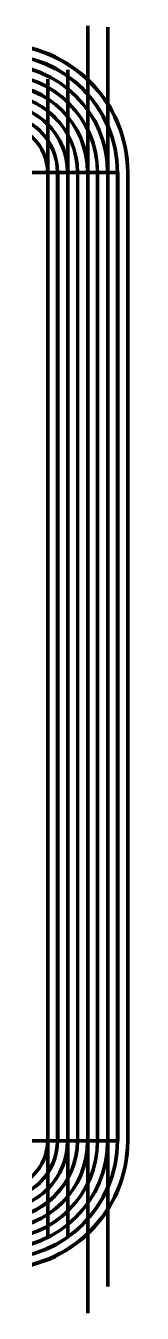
# Model space of a CAD drawing. Header units: millimetres. Extents: x -11 to 11, y -59 to 57.
# Drawn here: x 3.5 to 11, y -56.3 to 54.1 of the extents above; entities that cross this region are included whole.
import ezdxf

# ---------------------------------------------------------------- set-up
doc = ezdxf.new("R2010")
doc.units = ezdxf.units.MM
doc.layers.add('1', color=7, linetype='Continuous', true_color=0xffffff)

# ---------------------------------------------------------------- blocks, each defined once
blk = doc.blocks.new('Aggregatschicht_9_DIM_8_26')
at = {"layer": '1', "color": 252, "linetype": 'Continuous', "lineweight": 35}
for p, q in [((4.13, 41.5, 140), (4.13, 41.5)), ((4.13, -41.5, 140), (4.13, 41.5, 140)), ((4.13, -41.5), (4.13, 41.5)), ((4.13, -41.5, 140), (4.13, -41.5))]:
    blk.add_line(p, q, dxfattribs=at)
at = {"layer": '1', "color": 163, "linetype": 'Continuous', "lineweight": 70}
blk.add_line((4.13, 41.5), (4.13, -41.5), dxfattribs=at)
at = {"layer": '1', "color": 252, "linetype": 'Continuous', "lineweight": 35}
for centre, start, end in [((0, 41.5), 0, 180), ((0, 41.5, 140), 0, 180), ((0, -41.5), 180, 0), ((0, -41.5, 140), 180, 0)]:
    blk.add_arc(centre, 4.13, start, end, dxfattribs=at)
at = {"layer": '1', "color": 163, "linetype": 'Continuous', "lineweight": 70}
for centre, start, end in [((0, 41.5), 0, 180), ((0, -41.5), 180, 0)]:
    blk.add_arc(centre, 4.13, start, end, dxfattribs=at)
blk = doc.blocks.new('Kupferschicht_4_DIM_8_28_Length_140_withTAB')
at = {"layer": '1', "color": 163, "linetype": 'Continuous', "lineweight": 70}
for p, q in [((4.14, 49.72, 140), (4.14, 49.72, 148)), ((4.14, 4, 140), (4.14, 49.72, 140)), ((4.14, 49.72, 148), (4.14, 4, 148)), ((4.13, -41.5, 148), (4.13, 41.5, 148)), ((4.14, -41.5), (4.14, 41.5)), ((4.14, -4, 148), (4.14, 4, 148)), ((4.14, 4, 148), (4.14, 4, 140)), ((4.14, 4, 148), (4.14, 4, 140)), ((4.14, 4, 140), (4.14, -4, 140)), ((4.14, -4, 148), (4.14, -4, 140)), ((4.14, -4, 140), (4.14, -4, 148)), ((4.14, -49.5, 148), (4.14, -4, 148)), ((4.14, -4, 140), (4.14, -49.5, 140)), ((4.14, -49.5, 140), (4.14, -49.5, 148))]:
    blk.add_line(p, q, dxfattribs=at)
at = {"layer": '1', "color": 252, "linetype": 'Continuous', "lineweight": 35}
for p, q in [((4.13, 41.5, 140), (4.13, 41.5)), ((4.14, -41.5), (4.14, 41.5)), ((4.14, -41.5, 140), (4.14, 41.5, 140)), ((4.14, 41.5, 140), (4.14, 41.5)), ((4.13, -41.5, 140), (4.13, -41.5)), ((4.14, -41.5, 140), (4.14, -41.5))]:
    blk.add_line(p, q, dxfattribs=at)
at = {"layer": '1', "color": 252, "linetype": 'Continuous', "lineweight": 35, "extrusion": (0, 0, -1)}
for centre, start, end in [((0, 41.5, -140), 0, 180), ((0, -41.5, -140), 180, 0)]:
    blk.add_arc(centre, 4.14, start, end, dxfattribs=at)
at = {"layer": '1', "color": 252, "linetype": 'Continuous', "lineweight": 35}
for centre, start, end in [((0, 41.5), 0, 180), ((0, -41.5), 180, 0)]:
    blk.add_arc(centre, 4.14, start, end, dxfattribs=at)
at = {"layer": '1', "color": 163, "linetype": 'Continuous', "lineweight": 70}
for centre, radius, start, end in [((0, 41.5), 4.14, 0, 180), ((0, 41.49, 148), 4.13, 0.1386, 179.8614), ((0, -41.5), 4.14, 180, 0), ((0, -41.49, 148), 4.13, 180.1386, 359.8614)]:
    blk.add_arc(centre, radius, start, end, dxfattribs=at)
at = {"layer": '1', "color": 252, "linetype": 'Continuous', "lineweight": 35}
for points in [[(4.13, 41.5, 140), (4.13, 42.96, 140), (3.39, 44.89, 140), (1.46, 45.62, 140), (-1.46, 45.62, 140), (-3.39, 44.89, 140), (-4.13, 42.96, 140), (-4.13, 41.5, 140)], [(4.13, 41.5), (4.13, 42.96), (3.39, 44.89), (1.46, 45.62), (-1.46, 45.62), (-3.39, 44.89), (-4.13, 42.96), (-4.13, 41.5)], [(-4.13, -41.5, 140), (-4.13, -42.96, 140), (-3.39, -44.89, 140), (-1.46, -45.62, 140), (1.46, -45.62, 140), (3.39, -44.89, 140), (4.13, -42.96, 140), (4.13, -41.5, 140)], [(-4.13, -41.5), (-4.13, -42.96), (-3.39, -44.89), (-1.46, -45.62), (1.46, -45.62), (3.39, -44.89), (4.13, -42.96), (4.13, -41.5)]]:
    blk.add_rational_spline(points, [0.585493363275, 0.585493363275, 0.552203534571, 0.585493363275, 0.585493363275, 0.552203534571, 0.585493363275, 0.585493363275], degree=4, knots=[0, 0, 0, 0, 0, 0.5, 0.5, 0.5, 1, 1, 1, 1, 1], dxfattribs=at)
for points in [[(4.13, -41.5, 140), (4.13, -38.04, 140), (4.13, -13.4, 140), (4.13, 14.27, 140), (4.13, 38.47, 140), (4.13, 41.5, 140)], [(4.13, -41.5), (4.13, -38.04), (4.13, -13.4), (4.13, 14.27), (4.13, 38.47), (4.13, 41.5)]]:
    blk.add_open_spline(points, degree=3, knots=[0, 0, 0, 0, 0.125, 0.890625, 1, 1, 1, 1], dxfattribs=at)
blk = doc.blocks.new('Aggregatschicht_8_DIM_9_96')
at = {"layer": '1', "color": 252, "linetype": 'Continuous', "lineweight": 35}
for p, q in [((4.14, 41.5, 140), (4.14, 41.5)), ((4.14, -41.5, 140), (4.14, 41.5, 140)), ((4.14, -41.5), (4.14, 41.5)), ((4.98, -41.5), (4.98, 41.5)), ((4.98, -41.5, 140), (4.98, 41.5, 140)), ((4.98, 41.5, 140), (4.98, 41.5)), ((4.14, -41.5, 140), (4.14, -41.5)), ((4.98, -41.5, 140), (4.98, -41.5))]:
    blk.add_line(p, q, dxfattribs=at)
at = {"layer": '1', "color": 163, "linetype": 'Continuous', "lineweight": 70}
for p, q in [((4.14, -41.5, 140), (4.14, 41.5, 140)), ((4.98, -41.5), (4.98, 41.5))]:
    blk.add_line(p, q, dxfattribs=at)
at = {"layer": '1', "color": 252, "linetype": 'Continuous', "lineweight": 35}
for centre, radius, start, end in [((0, 41.5, 140), 4.98, 0, 180), ((0, 41.5), 4.98, 0, 180), ((0, 41.5, 140), 4.14, 0, 180), ((0, 41.5), 4.14, 0, 180), ((0, -41.5), 4.98, 180, 0), ((0, -41.5, 140), 4.98, 180, 0), ((0, -41.5, 140), 4.14, 180, 360), ((0, -41.5), 4.14, 180, 360)]:
    blk.add_arc(centre, radius, start, end, dxfattribs=at)
at = {"layer": '1', "color": 163, "linetype": 'Continuous', "lineweight": 70}
for centre, radius, start, end in [((0, 41.5), 4.98, 0, 180), ((0, 41.5, 140), 4.14, 0, 180), ((0, -41.5), 4.98, 180, 0), ((0, -41.5, 140), 4.14, 180, 0)]:
    blk.add_arc(centre, radius, start, end, dxfattribs=at)
blk = doc.blocks.new('Aluminiumschicht_4_DIM_10_00_Length_140_withTAB')
at = {"layer": '1', "color": 252, "linetype": 'Continuous', "lineweight": 35}
for p, q in [((-5, 41.5), (-5, -41.5)), ((-5, 41.5, 140), (-5, 41.5)), ((-5, 4, 140), (-5, 41.5, 140)), ((-4.98, 41.5, 140), (-4.98, 41.5)), ((-5, 4, 148), (-5, 4, 140)), ((-5, 4, 148), (-4.98, 4, 148)), ((-4.98, 4, 140), (-5, 4, 140)), ((-5, 4, 148), (-5, -4, 148)), ((-4.98, 4, 148), (-4.98, 4, 140)), ((-4.98, -4, 140), (-5, -4, 140)), ((-5, -41.5, 140), (-5, -4, 140)), ((-5, -4, 140), (-5, -4, 148)), ((-5, -4, 148), (-4.98, -4, 148)), ((-4.98, -4, 140), (-4.98, -4, 148)), ((-5, -41.5, 140), (-5, -41.5)), ((-4.98, -41.5, 140), (-4.98, -41.5))]:
    blk.add_line(p, q, dxfattribs=at)
at = {"layer": '1', "color": 163, "linetype": 'Continuous', "lineweight": 70}
for p, q in [((-5, -41.5), (-5, 41.5)), ((-4.98, -41.5, 148), (-4.98, 41.5, 148))]:
    blk.add_line(p, q, dxfattribs=at)
at = {"layer": '1', "color": 252, "linetype": 'Continuous', "lineweight": 35, "extrusion": (0, 0, -1)}
for centre, radius, start, end in [((0, 41.5, -140), 5, 0, 180), ((0, -41.5, -140), 5, 180, 0), ((0, -41.5, -140), 4.98, 180, 0), ((0, -41.5), 4.98, 180, 360)]:
    blk.add_arc(centre, radius, start, end, dxfattribs=at)
at = {"layer": '1', "color": 252, "linetype": 'Continuous', "lineweight": 35}
for centre, start, end in [((0, 41.5), 0, 180), ((0, -41.5), 180, 0)]:
    blk.add_arc(centre, 5, start, end, dxfattribs=at)
at = {"layer": '1', "color": 163, "linetype": 'Continuous', "lineweight": 70}
for centre, radius, start, end in [((0, 41.5), 5, 0, 180), ((0, 41.48, 148), 4.98, 0.2296, 179.7704), ((0, -41.5), 5, 180, 0), ((0, -41.5, 148), 4.98, 180, 0)]:
    blk.add_arc(centre, radius, start, end, dxfattribs=at)
at = {"layer": '1', "color": 252, "linetype": 'Continuous', "lineweight": 35}
for points in [[(-4.98, 41.5), (-4.97, 43.26), (-4.09, 45.58), (-1.76, 46.46), (1.76, 46.46), (4.09, 45.58), (4.97, 43.26), (4.98, 41.5)], [(-4.98, 41.5, 140), (-4.97, 43.26, 140), (-4.09, 45.58, 140), (-1.76, 46.46, 140), (1.76, 46.46, 140), (4.09, 45.58, 140), (4.97, 43.26, 140), (4.98, 41.5, 140)]]:
    blk.add_rational_spline(points, [0.585301074437, 0.585301074437, 0.552149938527, 0.585301074437, 0.585301074437, 0.552149938527, 0.585301074437, 0.585301074437], degree=4, knots=[0, 0, 0, 0, 0, 0.5, 0.5, 0.5, 1, 1, 1, 1, 1], dxfattribs=at)
for points, knots in [([(-4.98, -41.5), (-4.98, -15.56), (-4.98, 12.1), (-4.98, 39.77), (-4.98, 41.5)], [0, 0, 0, 0, 0.9375, 1, 1, 1, 1]), ([(-4.98, 4, 140), (-4.98, 14.77, 140), (-4.98, 27.27, 140), (-4.98, 39.77, 140), (-4.98, 41.5, 140)], [0, 0, 0, 0, 0.861667, 1, 1, 1, 1])]:
    blk.add_open_spline(points, degree=3, knots=knots, dxfattribs=at)
for points in [[(-4.98, -4, 148), (-4.98, -1.33, 148), (-4.98, 1.33, 148), (-4.98, 4, 148)], [(-4.98, -41.5, 140), (-4.98, -29, 140), (-4.98, -16.5, 140), (-4.98, -4, 140)]]:
    blk.add_open_spline(points, degree=3, dxfattribs=at)
blk = doc.blocks.new('Aggregatschicht_7_DIM_11_68')
at = {"layer": '1', "color": 252, "linetype": 'Continuous', "lineweight": 35}
for p, q in [((5, -41.5), (5, 41.5)), ((5, 41.5, 140), (5, 41.5)), ((5, -41.5, 140), (5, 41.5, 140)), ((5.84, 41.5, 140), (5.84, 41.5)), ((5.84, -41.5), (5.84, 41.5)), ((5.84, -41.5, 140), (5.84, 41.5, 140)), ((5, -41.5, 140), (5, -41.5)), ((5.84, -41.5, 140), (5.84, -41.5))]:
    blk.add_line(p, q, dxfattribs=at)
at = {"layer": '1', "color": 163, "linetype": 'Continuous', "lineweight": 70}
for p, q in [((5, -41.5, 140), (5, 41.5, 140)), ((5.84, 41.5), (5.84, -41.5))]:
    blk.add_line(p, q, dxfattribs=at)
at = {"layer": '1', "color": 252, "linetype": 'Continuous', "lineweight": 35}
for centre, radius, start, end in [((0, 41.5, 140), 5.84, 0, 180), ((0, 41.5), 5.84, 0, 180), ((0, 41.5), 5, 0, 180), ((0, 41.5, 140), 5, 0, 180), ((0, -41.5, 140), 5.84, 180, 0), ((0, -41.5), 5.84, 180, 0), ((0, -41.5), 5, 180, 360), ((0, -41.5, 140), 5, 180, 360)]:
    blk.add_arc(centre, radius, start, end, dxfattribs=at)
at = {"layer": '1', "color": 163, "linetype": 'Continuous', "lineweight": 70}
for centre, radius, start, end in [((0, 41.5), 5.84, 0, 180), ((0, 41.5, 140), 5, 0, 180), ((0, -41.5), 5.84, 180, 0), ((0, -41.5, 140), 5, 180, 0)]:
    blk.add_arc(centre, radius, start, end, dxfattribs=at)
blk = doc.blocks.new('Kupferschicht_3_DIM_11_70_Length_140_withTAB')
at = {"layer": '1', "color": 163, "linetype": 'Continuous', "lineweight": 70}
for p, q in [((5.85, 49.7, 148), (5.85, 4, 148)), ((5.85, 49.7, 140), (5.85, 49.7, 148)), ((5.85, 4, 140), (5.85, 49.7, 140)), ((5.84, -41.5, 148), (5.84, 41.5, 148)), ((5.85, 41.5), (5.85, -41.5)), ((5.85, -4, 148), (5.85, 4, 148)), ((5.85, 4, 148), (5.85, 4, 140)), ((5.85, 4, 140), (5.85, -4, 140)), ((5.85, 4, 148), (5.85, 4, 140)), ((5.85, -4, 140), (5.85, -50.3, 140)), ((5.85, -4, 140), (5.85, -4, 148)), ((5.85, -50.3, 148), (5.85, -4, 148)), ((5.85, -4, 148), (5.85, -4, 140)), ((5.85, -50.3, 140), (5.85, -50.3, 148))]:
    blk.add_line(p, q, dxfattribs=at)
at = {"layer": '1', "color": 252, "linetype": 'Continuous', "lineweight": 35}
for p, q in [((5.84, -41.5, 140), (5.84, 41.5, 140)), ((5.84, 41.5, 140), (5.84, 41.5)), ((5.84, -41.5), (5.84, 41.5)), ((5.85, -41.5), (5.85, 41.5)), ((5.85, -41.5, 140), (5.85, 41.5, 140)), ((5.85, 41.5, 140), (5.85, 41.5)), ((5.84, -41.5, 140), (5.84, -41.5)), ((5.85, -41.5, 140), (5.85, -41.5))]:
    blk.add_line(p, q, dxfattribs=at)
for centre, radius, start, end in [((0, 41.5), 5.85, 0, 180), ((0, 41.5, 140), 5.84, 0, 180), ((0, 41.5), 5.84, 0, 180), ((0, -41.5, 140), 5.84, 180, 360)]:
    blk.add_arc(centre, radius, start, end, dxfattribs=at)
at = {"layer": '1', "color": 252, "linetype": 'Continuous', "lineweight": 35, "extrusion": (0, 0, -1)}
for centre, start, end in [((0, 41.5, -140), 0, 180), ((0, -41.5, -140), 180, 0)]:
    blk.add_arc(centre, 5.85, start, end, dxfattribs=at)
at = {"layer": '1', "color": 163, "linetype": 'Continuous', "lineweight": 70}
for centre, radius, start, end in [((0, 41.5), 5.85, 0, 180), ((0, 41.5, 148), 5.84, 0, 180), ((0, -41.5), 5.85, 180, 0), ((0, -41.5, 148), 5.84, 180, 360)]:
    blk.add_arc(centre, radius, start, end, dxfattribs=at)
at = {"layer": '1', "color": 252, "linetype": 'Continuous', "lineweight": 35}
blk.add_rational_spline([(5.84, -41.5), (5.84, -42.96), (5.35, -44.59), (4.18, -45.83), (1.66, -47.29), (0, -47.67), (-1.66, -47.29), (-4.18, -45.83), (-5.35, -44.59), (-5.84, -42.96), (-5.84, -41.5)], [0.535898384862, 0.535898384862, 0.52948575604, 0.535898384862, 0.535898384862, 0.52948575604, 0.535898384862, 0.535898384862, 0.52948575604, 0.535898384862, 0.535898384862], degree=4, knots=[0, 0, 0, 0, 0, 0.333333, 0.333333, 0.333333, 0.666667, 0.666667, 0.666667, 1, 1, 1, 1, 1], dxfattribs=at)
blk = doc.blocks.new('Aggregatschicht_6_DIM_13_38')
at = {"layer": '1', "color": 252, "linetype": 'Continuous', "lineweight": 35}
for p, q in [((5.85, -41.5, 140), (5.85, 41.5, 140)), ((5.85, 41.5, 140), (5.85, 41.5)), ((5.85, -41.5), (5.85, 41.5)), ((6.69, -41.5), (6.69, 41.5)), ((6.69, 41.5, 140), (6.69, 41.5)), ((6.69, -41.5, 140), (6.69, 41.5, 140)), ((5.85, -41.5, 140), (5.85, -41.5)), ((6.69, -41.5, 140), (6.69, -41.5))]:
    blk.add_line(p, q, dxfattribs=at)
at = {"layer": '1', "color": 163, "linetype": 'Continuous', "lineweight": 70}
for p, q in [((5.85, -41.5, 140), (5.85, 41.5, 140)), ((6.69, 41.5), (6.69, -41.5))]:
    blk.add_line(p, q, dxfattribs=at)
at = {"layer": '1', "color": 252, "linetype": 'Continuous', "lineweight": 35}
for centre, radius, start, end in [((0, 41.5, 140), 6.69, 0, 180), ((0, 41.5), 6.69, 0, 180), ((0, 41.5, 140), 5.85, 0, 180), ((0, 41.5), 5.85, 0, 180), ((0, -41.5, 140), 6.69, 180, 0), ((0, -41.5), 6.69, 180, 0), ((0, -41.5), 5.85, 180, 360), ((0, -41.5, 140), 5.85, 180, 360)]:
    blk.add_arc(centre, radius, start, end, dxfattribs=at)
at = {"layer": '1', "color": 163, "linetype": 'Continuous', "lineweight": 70}
for centre, radius, start, end in [((0, 41.5), 6.69, 0, 180), ((0, 41.5, 140), 5.85, 0, 180), ((0, -41.5), 6.69, 180, 0), ((0, -41.5, 140), 5.85, 180, 360)]:
    blk.add_arc(centre, radius, start, end, dxfattribs=at)
blk = doc.blocks.new('Aluminiumschicht_3_DIM_13_42_Length_140_withTAB')
at = {"layer": '1', "color": 252, "linetype": 'Continuous', "lineweight": 35}
for p, q in [((-6.71, 41.5), (-6.71, -41.5)), ((-6.71, 41.5, 140), (-6.71, 41.5)), ((-6.71, 4, 140), (-6.71, 41.5, 140)), ((-6.69, 41.5, 140), (-6.69, 41.5)), ((-6.71, 4, 148), (-6.71, 4, 140)), ((-6.71, 4, 148), (-6.71, -4, 148)), ((-6.71, 4, 148), (-6.69, 4, 148)), ((-6.69, 4, 140), (-6.71, 4, 140)), ((-6.69, 4, 140), (-6.69, 4, 148)), ((-6.69, -4, 140), (-6.71, -4, 140)), ((-6.71, -4, 148), (-6.69, -4, 148)), ((-6.71, -4, 140), (-6.71, -4, 148)), ((-6.71, -41.5, 140), (-6.71, -4, 140)), ((-6.69, -4, 148), (-6.69, -4, 140)), ((-6.71, -41.5, 140), (-6.71, -41.5)), ((-6.69, -41.5, 140), (-6.69, -41.5))]:
    blk.add_line(p, q, dxfattribs=at)
at = {"layer": '1', "color": 163, "linetype": 'Continuous', "lineweight": 70}
for p, q in [((-6.71, 41.5), (-6.71, -41.5)), ((-6.69, -41.5, 148), (-6.69, 41.5, 148))]:
    blk.add_line(p, q, dxfattribs=at)
at = {"layer": '1', "color": 252, "linetype": 'Continuous', "lineweight": 35}
for centre, radius, start, end in [((0, 41.5), 6.71, 0, 180), ((0, -41.5), 6.71, 180, 0), ((0, -41.5), 6.69, 180, 360), ((0, -41.5, 140), 6.69, 180, 360)]:
    blk.add_arc(centre, radius, start, end, dxfattribs=at)
at = {"layer": '1', "color": 252, "linetype": 'Continuous', "lineweight": 35, "extrusion": (0, 0, -1)}
for centre, start, end in [((0, 41.5, -140), 0, 180), ((0, -41.5, -140), 180, 0)]:
    blk.add_arc(centre, 6.71, start, end, dxfattribs=at)
at = {"layer": '1', "color": 163, "linetype": 'Continuous', "lineweight": 70}
for centre, radius, start, end in [((0, 41.5), 6.71, 0, 180), ((0, 41.48, 148), 6.69, 0.171, 179.829), ((0, -41.5), 6.71, 180, 0), ((0, -41.5, 148), 6.69, 180, 360)]:
    blk.add_arc(centre, radius, start, end, dxfattribs=at)
at = {"layer": '1', "color": 252, "linetype": 'Continuous', "lineweight": 35}
for points in [[(6.69, 41.5), (6.68, 43.86), (5.5, 46.99), (2.36, 48.17), (-2.36, 48.17), (-5.5, 46.99), (-6.68, 43.86), (-6.69, 41.5)], [(6.69, 41.5, 140), (6.68, 43.86, 140), (5.5, 46.99, 140), (2.36, 48.17, 140), (-2.36, 48.17, 140), (-5.5, 46.99, 140), (-6.68, 43.86, 140), (-6.69, 41.5, 140)]]:
    blk.add_rational_spline(points, [0.585424781431, 0.585424781431, 0.552184447169, 0.585424781431, 0.585424781431, 0.552184447169, 0.585424781431, 0.585424781431], degree=4, knots=[0, 0, 0, 0, 0, 0.5, 0.5, 0.5, 1, 1, 1, 1, 1], dxfattribs=at)
for points, knots in [([(-6.69, 41.5), (-6.69, 39.77), (-6.69, 12.1), (-6.69, -15.56), (-6.69, -41.5)], [0, 0, 0, 0, 0.0625, 1, 1, 1, 1]), ([(-6.69, 41.5, 140), (-6.69, 39.77, 140), (-6.69, 27.27, 140), (-6.69, 14.77, 140), (-6.69, 4, 140)], [0, 0, 0, 0, 0.138333, 1, 1, 1, 1])]:
    blk.add_open_spline(points, degree=3, knots=knots, dxfattribs=at)
for points in [[(-6.69, 4, 148), (-6.69, 1.33, 148), (-6.69, -1.33, 148), (-6.69, -4, 148)], [(-6.69, -4, 140), (-6.69, -16.5, 140), (-6.69, -29, 140), (-6.69, -41.5, 140)]]:
    blk.add_open_spline(points, degree=3, dxfattribs=at)
blk = doc.blocks.new('Aggregatschicht_5_DIM_15_10')
at = {"layer": '1', "color": 252, "linetype": 'Continuous', "lineweight": 35}
for p, q in [((6.71, -41.5, 140), (6.71, 41.5, 140)), ((6.71, 41.5, 140), (6.71, 41.5)), ((6.71, -41.5), (6.71, 41.5)), ((7.55, -41.5, 140), (7.55, 41.5, 140)), ((7.55, -41.5), (7.55, 41.5)), ((7.55, 41.5, 140), (7.55, 41.5)), ((6.71, -41.5, 140), (6.71, -41.5)), ((7.55, -41.5, 140), (7.55, -41.5))]:
    blk.add_line(p, q, dxfattribs=at)
at = {"layer": '1', "color": 163, "linetype": 'Continuous', "lineweight": 70}
for p, q in [((6.71, -41.5, 140), (6.71, 41.5, 140)), ((7.55, 41.5), (7.55, -41.5))]:
    blk.add_line(p, q, dxfattribs=at)
at = {"layer": '1', "color": 252, "linetype": 'Continuous', "lineweight": 35}
for centre, radius, start, end in [((0, 41.5), 7.55, 0, 180), ((0, 41.5, 140), 7.55, 0, 180), ((0, 41.5), 6.71, 0, 180), ((0, 41.5, 140), 6.71, 0, 180), ((0, -41.5), 7.55, 180, 0), ((0, -41.5, 140), 7.55, 180, 0), ((0, -41.5, 140), 6.71, 180, 360), ((0, -41.5), 6.71, 180, 360)]:
    blk.add_arc(centre, radius, start, end, dxfattribs=at)
at = {"layer": '1', "color": 163, "linetype": 'Continuous', "lineweight": 70}
for centre, radius, start, end in [((0, 41.5), 7.55, 0, 180), ((0, 41.5, 140), 6.71, 0, 180), ((0, -41.5), 7.55, 180, 0), ((0, -41.5, 140), 6.71, 180, 0)]:
    blk.add_arc(centre, radius, start, end, dxfattribs=at)
blk = doc.blocks.new('Kupferschicht_2_DIM_15_12_Length_140_withTAB')
at = {"layer": '1', "color": 163, "linetype": 'Continuous', "lineweight": 70}
for p, q in [((7.56, 56.29, 148), (7.56, 4, 148)), ((7.56, 4, 140), (7.56, 56.29, 140)), ((7.56, 56.29, 140), (7.56, 56.29, 148)), ((7.55, -41.5, 148), (7.55, 41.5, 148)), ((7.56, 41.5), (7.56, -41.5)), ((7.56, 4, 148), (7.56, 4, 140)), ((7.56, 4, 148), (7.56, 4, 140)), ((7.56, -4, 148), (7.56, 4, 148)), ((7.56, 4, 140), (7.56, -4, 140)), ((7.56, -54.08, 148), (7.56, -4, 148)), ((7.56, -4, 148), (7.56, -4, 140)), ((7.56, -4, 140), (7.56, -4, 148)), ((7.56, -4, 140), (7.56, -54.08, 140)), ((7.56, -54.08, 140), (7.56, -54.08, 148))]:
    blk.add_line(p, q, dxfattribs=at)
at = {"layer": '1', "color": 252, "linetype": 'Continuous', "lineweight": 35}
for p, q in [((7.55, 41.5, 140), (7.55, 41.5)), ((7.56, -41.5), (7.56, 41.5)), ((7.56, 41.5, 140), (7.56, 41.5)), ((7.56, -41.5, 140), (7.56, 41.5, 140)), ((7.55, -41.5, 140), (7.55, -41.5)), ((7.56, -41.5, 140), (7.56, -41.5))]:
    blk.add_line(p, q, dxfattribs=at)
for centre, radius, start, end in [((0, 41.5), 7.56, 0, 180), ((0, -41.5), 7.56, 180, 0), ((0, -41.5, 140), 7.55, 180, 360), ((0, -41.5), 7.55, 180, 360)]:
    blk.add_arc(centre, radius, start, end, dxfattribs=at)
at = {"layer": '1', "color": 252, "linetype": 'Continuous', "lineweight": 35, "extrusion": (0, 0, -1)}
for centre, start, end in [((0, 41.5, -140), 0, 180), ((0, -41.5, -140), 180, 0)]:
    blk.add_arc(centre, 7.56, start, end, dxfattribs=at)
at = {"layer": '1', "color": 163, "linetype": 'Continuous', "lineweight": 70}
for centre, radius, start, end in [((0, 41.5), 7.56, 0, 180), ((0, 41.49, 148), 7.55, 0.0758, 179.9242), ((0, -41.5), 7.56, 180, 0), ((0, -41.5, 148), 7.55, 180, 0)]:
    blk.add_arc(centre, radius, start, end, dxfattribs=at)
at = {"layer": '1', "color": 252, "linetype": 'Continuous', "lineweight": 35}
for points in [[(7.55, 41.5, 140), (7.55, 44.17, 140), (6.21, 47.71, 140), (2.67, 49.04, 140), (-2.67, 49.04, 140), (-6.21, 47.71, 140), (-7.55, 44.17, 140), (-7.55, 41.5, 140)], [(7.55, 41.5), (7.55, 44.17), (6.21, 47.71), (2.67, 49.04), (-2.67, 49.04), (-6.21, 47.71), (-7.55, 44.17), (-7.55, 41.5)]]:
    blk.add_rational_spline(points, [0.585625951929, 0.585625951929, 0.552240347485, 0.585625951929, 0.585625951929, 0.552240347485, 0.585625951929, 0.585625951929], degree=4, knots=[0, 0, 0, 0, 0, 0.5, 0.5, 0.5, 1, 1, 1, 1, 1], dxfattribs=at)
for points in [[(7.55, -41.5), (7.55, -20.75), (7.55, 6.92), (7.55, 34.58), (7.55, 41.5)], [(7.55, -41.5, 140), (7.55, -20.75, 140), (7.55, 6.92, 140), (7.55, 34.58, 140), (7.55, 41.5, 140)]]:
    blk.add_open_spline(points, degree=3, knots=[0, 0, 0, 0, 0.75, 1, 1, 1, 1], dxfattribs=at)
blk = doc.blocks.new('Aggregatschicht_4_DIM_16_80')
at = {"layer": '1', "color": 252, "linetype": 'Continuous', "lineweight": 35}
for p, q in [((7.56, -41.5, 140), (7.56, 41.5, 140)), ((7.56, 41.5, 140), (7.56, 41.5)), ((7.56, -41.5), (7.56, 41.5)), ((8.4, 41.5, 140), (8.4, 41.5)), ((8.4, -41.5, 140), (8.4, 41.5, 140)), ((8.4, -41.5), (8.4, 41.5)), ((7.56, -41.5, 140), (7.56, -41.5)), ((8.4, -41.5, 140), (8.4, -41.5))]:
    blk.add_line(p, q, dxfattribs=at)
at = {"layer": '1', "color": 163, "linetype": 'Continuous', "lineweight": 70}
for p, q in [((7.56, -41.5, 140), (7.56, 41.5, 140)), ((8.4, -41.5), (8.4, 41.5))]:
    blk.add_line(p, q, dxfattribs=at)
at = {"layer": '1', "color": 252, "linetype": 'Continuous', "lineweight": 35}
for centre, radius, start, end in [((0, 41.5), 8.4, 0, 180), ((0, 41.5, 140), 8.4, 0, 180), ((0, 41.5, 140), 7.56, 0, 180), ((0, 41.5), 7.56, 0, 180), ((0, -41.5, 140), 8.4, 180, 0), ((0, -41.5), 8.4, 180, 0), ((0, -41.5), 7.56, 180, 360), ((0, -41.5, 140), 7.56, 180, 360)]:
    blk.add_arc(centre, radius, start, end, dxfattribs=at)
at = {"layer": '1', "color": 163, "linetype": 'Continuous', "lineweight": 70}
for centre, radius, start, end in [((0, 41.5), 8.4, 0, 180), ((0, 41.5, 140), 7.56, 0, 180), ((0, -41.5), 8.4, 180, 0), ((0, -41.5, 140), 7.56, 180, 0)]:
    blk.add_arc(centre, radius, start, end, dxfattribs=at)
blk = doc.blocks.new('Aluminiumschicht_2_DIM_16_84_Length_140_withTAB')
at = {"layer": '1', "color": 252, "linetype": 'Continuous', "lineweight": 35}
for p, q in [((-8.42, 41.5), (-8.42, -41.5)), ((-8.42, 41.5, 140), (-8.42, 41.5)), ((-8.42, 4, 140), (-8.42, 41.5, 140)), ((-8.4, 41.5, 140), (-8.4, 41.5)), ((-8.42, 4, 148), (-8.42, -4, 148)), ((-8.42, 4, 148), (-8.4, 4, 148)), ((-8.4, 4, 140), (-8.42, 4, 140)), ((-8.42, 4, 148), (-8.42, 4, 140)), ((-8.4, 4, 140), (-8.4, 4, 148)), ((-8.42, -4, 148), (-8.4, -4, 148)), ((-8.42, -4, 140), (-8.42, -4, 148)), ((-8.42, -41.5, 140), (-8.42, -4, 140)), ((-8.4, -4, 140), (-8.42, -4, 140)), ((-8.4, -4, 148), (-8.4, -4, 140)), ((-8.42, -41.5, 140), (-8.42, -41.5)), ((-8.4, -41.5, 140), (-8.4, -41.5))]:
    blk.add_line(p, q, dxfattribs=at)
at = {"layer": '1', "color": 163, "linetype": 'Continuous', "lineweight": 70}
for p, q in [((-8.42, 41.5), (-8.42, -41.5)), ((-8.4, -41.5, 148), (-8.4, 41.5, 148))]:
    blk.add_line(p, q, dxfattribs=at)
at = {"layer": '1', "color": 252, "linetype": 'Continuous', "lineweight": 35}
for centre, start, end in [((0, 41.5), 0, 180), ((0, -41.5), 180, 0)]:
    blk.add_arc(centre, 8.42, start, end, dxfattribs=at)
at = {"layer": '1', "color": 252, "linetype": 'Continuous', "lineweight": 35, "extrusion": (0, 0, -1)}
for centre, start, end in [((0, 41.5, -140), 0, 180), ((0, -41.5, -140), 180, 0)]:
    blk.add_arc(centre, 8.42, start, end, dxfattribs=at)
at = {"layer": '1', "color": 163, "linetype": 'Continuous', "lineweight": 70}
for centre, radius, start, end in [((0, 41.5), 8.42, 0, 180), ((0, 41.48, 148), 8.4, 0.1363, 179.8637), ((0, -41.5), 8.42, 180, 0), ((0, -41.48, 148), 8.4, 180.1363, 359.8637)]:
    blk.add_arc(centre, radius, start, end, dxfattribs=at)
at = {"layer": '1', "color": 252, "linetype": 'Continuous', "lineweight": 35}
for points in [[(8.4, 41.5), (8.39, 44.47), (6.9, 48.4), (2.97, 49.88), (-2.97, 49.88), (-6.9, 48.4), (-8.39, 44.47), (-8.4, 41.5)], [(8.4, 41.5, 140), (8.39, 44.47, 140), (6.9, 48.4, 140), (2.97, 49.88, 140), (-2.97, 49.88, 140), (-6.9, 48.4, 140), (-8.39, 44.47, 140), (-8.4, 41.5, 140)], [(-8.4, -41.5), (-8.39, -44.47), (-6.9, -48.4), (-2.97, -49.88), (2.97, -49.88), (6.9, -48.4), (8.39, -44.47), (8.4, -41.5)], [(-8.4, -41.5, 140), (-8.39, -44.47, 140), (-6.9, -48.4, 140), (-2.97, -49.88, 140), (2.97, -49.88, 140), (6.9, -48.4, 140), (8.39, -44.47, 140), (8.4, -41.5, 140)]]:
    blk.add_rational_spline(points, [0.585498236732, 0.585498236732, 0.552204889741, 0.585498236732, 0.585498236732, 0.552204889741, 0.585498236732, 0.585498236732], degree=4, knots=[0, 0, 0, 0, 0, 0.5, 0.5, 0.5, 1, 1, 1, 1, 1], dxfattribs=at)
for points, knots in [([(-8.4, 41.5), (-8.4, 38.47), (-8.4, 14.27), (-8.4, -13.4), (-8.4, -38.04), (-8.4, -41.5)], [0, 0, 0, 0, 0.109375, 0.875, 1, 1, 1, 1]), ([(-8.4, 41.5, 140), (-8.4, 38.47, 140), (-8.4, 25.97, 140), (-8.4, 13.47, 140), (-8.4, 4, 140)], [0, 0, 0, 0, 0.242083, 1, 1, 1, 1]), ([(-8.4, -4, 140), (-8.4, -13.04, 140), (-8.4, -25.54, 140), (-8.4, -38.04, 140), (-8.4, -41.5, 140)], [0, 0, 0, 0, 0.723333, 1, 1, 1, 1])]:
    blk.add_open_spline(points, degree=3, knots=knots, dxfattribs=at)
blk.add_open_spline([(-8.4, 4, 148), (-8.4, 1.33, 148), (-8.4, -1.33, 148), (-8.4, -4, 148)], degree=3, dxfattribs=at)
blk = doc.blocks.new('Aggregatschicht_3_DIM_18_52')
at = {"layer": '1', "color": 252, "linetype": 'Continuous', "lineweight": 35}
for p, q in [((8.42, 41.5, 140), (8.42, 41.5)), ((8.42, -41.5, 140), (8.42, 41.5, 140)), ((8.42, -41.5), (8.42, 41.5)), ((9.26, -41.5), (9.26, 41.5)), ((9.26, -41.5, 140), (9.26, 41.5, 140)), ((9.26, 41.5, 140), (9.26, 41.5)), ((8.42, -41.5, 140), (8.42, -41.5)), ((9.26, -41.5, 140), (9.26, -41.5))]:
    blk.add_line(p, q, dxfattribs=at)
at = {"layer": '1', "color": 163, "linetype": 'Continuous', "lineweight": 70}
for p, q in [((8.42, -41.5, 140), (8.42, 41.5, 140)), ((9.26, 41.5), (9.26, -41.5))]:
    blk.add_line(p, q, dxfattribs=at)
at = {"layer": '1', "color": 252, "linetype": 'Continuous', "lineweight": 35}
for centre, radius, start, end in [((0, 41.5, 140), 9.26, 0, 180), ((0, 41.5), 9.26, 0, 180), ((0, 41.5), 8.42, 0, 180), ((0, 41.5, 140), 8.42, 0, 180), ((0, -41.5, 140), 9.26, 180, 0), ((0, -41.5), 9.26, 180, 0), ((0, -41.5, 140), 8.42, 180, 0), ((0, -41.5), 8.42, 180, 0)]:
    blk.add_arc(centre, radius, start, end, dxfattribs=at)
at = {"layer": '1', "color": 163, "linetype": 'Continuous', "lineweight": 70}
for centre, radius, start, end in [((0, 41.5), 9.26, 0, 180), ((0, 41.5, 140), 8.42, 0, 180), ((0, -41.5), 9.26, 180, 0), ((0, -41.5, 140), 8.42, 180, 0)]:
    blk.add_arc(centre, radius, start, end, dxfattribs=at)
blk = doc.blocks.new('Kupferschicht_1_DIM_18_54_Length_140_withTAB')
at = {"layer": '1', "color": 163, "linetype": 'Continuous', "lineweight": 70}
for p, q in [((9.27, 4, 140), (9.27, 54, 140)), ((9.27, 54, 140), (9.27, 54, 148)), ((9.27, 54, 148), (9.27, 4, 148)), ((9.26, -41.5, 148), (9.26, 41.5, 148)), ((9.27, -41.5), (9.27, 41.5)), ((9.27, 4, 148), (9.27, 4, 140)), ((9.27, -4, 148), (9.27, 4, 148)), ((9.27, 4, 148), (9.27, 4, 140)), ((9.27, 4, 140), (9.27, -4, 140)), ((9.27, -4, 148), (9.27, -4, 140)), ((9.27, -4, 140), (9.27, -4, 148)), ((9.27, -4, 140), (9.27, -53.97, 140)), ((9.27, -53.97, 148), (9.27, -4, 148)), ((9.27, -53.97, 140), (9.27, -53.97, 148))]:
    blk.add_line(p, q, dxfattribs=at)
at = {"layer": '1', "color": 252, "linetype": 'Continuous', "lineweight": 35}
for p, q in [((9.26, 41.5, 140), (9.26, 41.5)), ((9.26, -41.5), (9.26, 41.5)), ((9.26, -41.5, 140), (9.26, 41.5, 140)), ((9.27, -41.5), (9.27, 41.5)), ((9.27, -41.5, 140), (9.27, 41.5, 140)), ((9.27, 41.5, 140), (9.27, 41.5)), ((9.26, -41.5, 140), (9.26, -41.5)), ((9.27, -41.5, 140), (9.27, -41.5))]:
    blk.add_line(p, q, dxfattribs=at)
at = {"layer": '1', "color": 252, "linetype": 'Continuous', "lineweight": 35, "extrusion": (0, 0, -1)}
for centre, radius, start, end in [((0, 41.5, -140), 9.27, 0, 180), ((0, -41.5, -140), 9.26, 180, 360)]:
    blk.add_arc(centre, radius, start, end, dxfattribs=at)
at = {"layer": '1', "color": 252, "linetype": 'Continuous', "lineweight": 35}
for centre, radius, start, end in [((0, 41.5), 9.27, 0, 180), ((0, 41.5), 9.26, 0, 180), ((0, 41.5, 140), 9.26, 0, 180), ((0, -41.5), 9.27, 180, 0), ((0, -41.5, 140), 9.27, 180, 0), ((0, -41.5), 9.26, 180, 360)]:
    blk.add_arc(centre, radius, start, end, dxfattribs=at)
at = {"layer": '1', "color": 163, "linetype": 'Continuous', "lineweight": 70}
for centre, radius, start, end in [((0, 41.5), 9.27, 0, 180), ((0, 41.5, 148), 9.26, 0, 180), ((0, -41.5), 9.27, 180, 0), ((0, -41.5, 148), 9.26, 180, 360)]:
    blk.add_arc(centre, radius, start, end, dxfattribs=at)
blk = doc.blocks.new('Aggregatschicht_2_DIM_20_22')
at = {"layer": '1', "color": 252, "linetype": 'Continuous', "lineweight": 35}
for p, q in [((9.27, -41.5), (9.27, 41.5)), ((9.27, -41.5, 140), (9.27, 41.5, 140)), ((9.27, 41.5, 140), (9.27, 41.5)), ((10.11, -41.5), (10.11, 41.5)), ((10.11, -41.5, 140), (10.11, 41.5, 140)), ((10.11, 41.5, 140), (10.11, 41.5)), ((9.27, -41.5, 140), (9.27, -41.5)), ((10.11, -41.5, 140), (10.11, -41.5))]:
    blk.add_line(p, q, dxfattribs=at)
at = {"layer": '1', "color": 163, "linetype": 'Continuous', "lineweight": 70}
for p, q in [((9.27, -41.5, 140), (9.27, 41.5, 140)), ((10.11, 41.5), (10.11, -41.5))]:
    blk.add_line(p, q, dxfattribs=at)
at = {"layer": '1', "color": 252, "linetype": 'Continuous', "lineweight": 35}
for centre, radius, start, end in [((0, 41.5, 140), 10.11, 0, 180), ((0, 41.5), 10.11, 0, 180), ((0, 41.5, 140), 9.27, 0, 180), ((0, 41.5), 9.27, 0, 180), ((0, -41.5, 140), 10.11, 180, 0), ((0, -41.5), 10.11, 180, 0), ((0, -41.5, 140), 9.27, 180, 360), ((0, -41.5), 9.27, 180, 360)]:
    blk.add_arc(centre, radius, start, end, dxfattribs=at)
at = {"layer": '1', "color": 163, "linetype": 'Continuous', "lineweight": 70}
for centre, radius, start, end in [((0, 41.5), 10.11, 0, 180), ((0, 41.5, 140), 9.27, 0, 180), ((0, -41.5), 10.11, 180, 0), ((0, -41.5, 140), 9.27, 180, 0)]:
    blk.add_arc(centre, radius, start, end, dxfattribs=at)
blk = doc.blocks.new('AluminiumSchicht_1_DIM_20_26_Length_140_withTab')
at = {"layer": '1', "color": 163, "linetype": 'Continuous', "lineweight": 70}
for p, q in [((-10.13, 41.5, 148), (10.13, 41.5, 148)), ((10.13, 41.5, 140), (-10.13, 41.5, 140)), ((10.11, -41.5, 148), (10.11, 41.5, 148)), ((10.13, 41.5, 148), (10.13, 41.5, 140)), ((10.13, 41.5), (10.13, -41.5)), ((10.13, -41.5, 140), (-10.13, -41.5, 140)), ((-10.13, -41.5, 148), (10.13, -41.5, 148)), ((10.13, -41.5, 148), (10.13, -41.5, 140))]:
    blk.add_line(p, q, dxfattribs=at)
at = {"layer": '1', "color": 252, "linetype": 'Continuous', "lineweight": 35}
for p, q in [((10.11, 41.5, 140), (10.11, 41.5)), ((10.13, 41.5, 140), (10.13, 41.5)), ((10.13, -41.5), (10.13, 41.5)), ((10.13, 41.5, 140), (10.13, 4, 140)), ((10.11, 4, 140), (10.13, 4, 140)), ((10.11, 4, 148), (10.11, 4, 140)), ((10.13, 4, 148), (10.11, 4, 148)), ((10.13, -4, 148), (10.13, 4, 148)), ((10.13, 4, 140), (10.13, 4, 148)), ((10.13, -4, 148), (10.11, -4, 148)), ((10.11, -4, 140), (10.11, -4, 148)), ((10.11, -4, 140), (10.13, -4, 140)), ((10.13, -4, 148), (10.13, -4, 140)), ((10.13, -4, 140), (10.13, -41.5, 140)), ((10.11, -41.5, 140), (10.11, -41.5)), ((10.13, -41.5, 140), (10.13, -41.5))]:
    blk.add_line(p, q, dxfattribs=at)
for centre, start, end in [((0, 41.5), 0, 180), ((0, 41.5, 140), 0, 180), ((0, -41.5), 180, 0), ((0, -41.5, 140), 180, 0)]:
    blk.add_arc(centre, 10.13, start, end, dxfattribs=at)
at = {"layer": '1', "color": 163, "linetype": 'Continuous', "lineweight": 70}
for centre, radius, start, end in [((0, 41.5), 10.13, 0, 180), ((0, 41.48, 148), 10.11, 0.1132, 179.8868), ((0, -41.5), 10.13, 180, 0), ((0, -41.48, 148), 10.11, 180.1132, 359.8868)]:
    blk.add_arc(centre, radius, start, end, dxfattribs=at)
at = {"layer": '1', "color": 252, "linetype": 'Continuous', "lineweight": 35}
for points in [[(10.11, 41.5), (10.1, 45.07), (8.31, 49.81), (3.57, 51.59), (-3.57, 51.59), (-8.31, 49.81), (-10.1, 45.07), (-10.11, 41.5)], [(-10.11, 41.5, 140), (-10.1, 45.07, 140), (-8.31, 49.81, 140), (-3.57, 51.59, 140), (3.57, 51.59, 140), (8.31, 49.81, 140), (10.1, 45.07, 140), (10.11, 41.5, 140)], [(10.11, -41.5, 140), (10.1, -45.07, 140), (8.31, -49.81, 140), (3.57, -51.59, 140), (-3.57, -51.59, 140), (-8.31, -49.81, 140), (-10.1, -45.07, 140), (-10.11, -41.5, 140)], [(-10.11, -41.5), (-10.1, -45.07), (-8.31, -49.81), (-3.57, -51.59), (3.57, -51.59), (8.31, -49.81), (10.1, -45.07), (10.11, -41.5)]]:
    blk.add_rational_spline(points, [0.585546890678, 0.585546890678, 0.552218410375, 0.585546890678, 0.585546890678, 0.552218410375, 0.585546890678, 0.585546890678], degree=4, knots=[0, 0, 0, 0, 0, 0.5, 0.5, 0.5, 1, 1, 1, 1, 1], dxfattribs=at)
for points, knots in [([(10.11, -41.5), (10.11, -38.04), (10.11, -13.4), (10.11, 14.27), (10.11, 38.47), (10.11, 41.5)], [0, 0, 0, 0, 0.125, 0.890625, 1, 1, 1, 1]), ([(10.11, 4, 140), (10.11, 13.47, 140), (10.11, 25.97, 140), (10.11, 38.47, 140), (10.11, 41.5, 140)], [0, 0, 0, 0, 0.757917, 1, 1, 1, 1]), ([(10.11, -41.5, 140), (10.11, -38.04, 140), (10.11, -25.54, 140), (10.11, -13.04, 140), (10.11, -4, 140)], [0, 0, 0, 0, 0.276667, 1, 1, 1, 1])]:
    blk.add_open_spline(points, degree=3, knots=knots, dxfattribs=at)
blk.add_open_spline([(10.11, -4, 148), (10.11, -1.33, 148), (10.11, 1.33, 148), (10.11, 4, 148)], degree=3, dxfattribs=at)
blk = doc.blocks.new('AggregatSchicht_1_DIM_21_94')
at = {"layer": '1', "color": 252, "linetype": 'Continuous', "lineweight": 35}
for p, q in [((10.13, -41.5, 140), (10.13, 41.5, 140)), ((10.13, -41.5), (10.13, 41.5)), ((10.13, 41.5, 140), (10.13, 41.5)), ((10.97, -41.5), (10.97, 41.5)), ((10.97, 41.5, 140), (10.97, 41.5)), ((10.97, -41.5, 140), (10.97, 41.5, 140)), ((10.13, -41.5, 140), (10.13, -41.5)), ((10.97, -41.5, 140), (10.97, -41.5))]:
    blk.add_line(p, q, dxfattribs=at)
at = {"layer": '1', "color": 163, "linetype": 'Continuous', "lineweight": 70}
for p, q in [((10.13, -41.5, 140), (10.13, 41.5, 140)), ((10.97, 41.5), (10.97, -41.5))]:
    blk.add_line(p, q, dxfattribs=at)
at = {"layer": '1', "color": 252, "linetype": 'Continuous', "lineweight": 35}
for centre, radius, start, end in [((0, 41.5, 140), 10.97, 0, 180), ((0, 41.5), 10.97, 0, 180), ((0, 41.5), 10.13, 0, 180), ((0, 41.5, 140), 10.13, 0, 180), ((0, -41.5), 10.97, 180, 0), ((0, -41.5, 140), 10.97, 180, 0), ((0, -41.5, 140), 10.13, 180, 0), ((0, -41.5), 10.13, 180, 0)]:
    blk.add_arc(centre, radius, start, end, dxfattribs=at)
at = {"layer": '1', "color": 163, "linetype": 'Continuous', "lineweight": 70}
for centre, radius, start, end in [((0, 41.5), 10.97, 0, 180), ((0, 41.5, 140), 10.13, 0, 180), ((0, -41.5), 10.97, 180, 0), ((0, -41.5, 140), 10.13, 180, 0)]:
    blk.add_arc(centre, radius, start, end, dxfattribs=at)
blk = doc.blocks.new('OuterSeparator')
at = {"layer": '1', "color": 252, "linetype": 'Continuous', "lineweight": 35}
for p, q in [((10.97, 41.5, 140), (10.97, 41.5)), ((11, 41.5, 140), (11, 41.5)), ((11, -41.5), (11, 41.5)), ((11, -41.5, 140), (11, 41.5, 140)), ((10.97, -41.5, 140), (10.97, -41.5)), ((11, -41.5, 140), (11, -41.5))]:
    blk.add_line(p, q, dxfattribs=at)
at = {"layer": '1', "color": 163, "linetype": 'Continuous', "lineweight": 70}
for p, q in [((10.97, -41.5, 140), (10.97, 41.5, 140)), ((11, -41.5), (11, 41.5))]:
    blk.add_line(p, q, dxfattribs=at)
at = {"layer": '1', "color": 252, "linetype": 'Continuous', "lineweight": 35}
for centre, start, end in [((0, 41.5, 140), 360, 180), ((0, 41.5), 360, 180), ((0, -41.5), 180, 0), ((0, -41.5, 140), 180, 0)]:
    blk.add_arc(centre, 11, start, end, dxfattribs=at)
at = {"layer": '1', "color": 163, "linetype": 'Continuous', "lineweight": 70}
for centre, radius, start, end in [((0, 41.5), 11, 0, 180), ((0, 41.47, 140), 10.97, 0.1565, 179.8435), ((0, -41.5), 11, 180, 0), ((0, -41.47, 140), 10.97, 180.1565, 359.8435)]:
    blk.add_arc(centre, radius, start, end, dxfattribs=at)
at = {"layer": '1', "color": 252, "linetype": 'Continuous', "lineweight": 35}
for points in [[(10.97, 41.5), (10.96, 43.44), (10.01, 47.86), (6.37, 51.5), (1.94, 52.44), (-1.94, 52.44), (-6.37, 51.5), (-10.01, 47.86), (-10.96, 43.44), (-10.97, 41.5)], [(10.97, 41.5, 140), (10.96, 43.44, 140), (10.01, 47.86, 140), (6.37, 51.5, 140), (1.94, 52.44, 140), (-1.94, 52.44, 140), (-6.37, 51.5, 140), (-10.01, 47.86, 140), (-10.96, 43.44, 140), (-10.97, 41.5, 140)], [(-10.97, -41.5, 140), (-10.96, -43.44, 140), (-10.01, -47.86, 140), (-6.37, -51.5, 140), (-1.94, -52.44, 140), (1.94, -52.44, 140), (6.37, -51.5, 140), (10.01, -47.86, 140), (10.96, -43.44, 140), (10.97, -41.5, 140)], [(-10.97, -41.5), (-10.96, -43.44), (-10.01, -47.86), (-6.37, -51.5), (-1.94, -52.44), (1.94, -52.44), (6.37, -51.5), (10.01, -47.86), (10.96, -43.44), (10.97, -41.5)]]:
    blk.add_rational_spline(points, [0.585455525714, 0.585455525714, 0.568824266682, 0.568824266682, 0.585455525714, 0.585455525714, 0.568824266682, 0.568824266682, 0.585455525714, 0.585455525714], degree=4, knots=[0, 0, 0, 0, 0, 0.25, 0.5, 0.5, 0.5, 0.75, 1, 1, 1, 1, 1], dxfattribs=at)
for points in [[(10.97, -41.5), (10.97, -38.04), (10.97, -13.4), (10.97, 14.27), (10.97, 38.47), (10.97, 41.5)], [(10.97, -41.5, 140), (10.97, -38.04, 140), (10.97, -13.4, 140), (10.97, 14.27, 140), (10.97, 38.47, 140), (10.97, 41.5, 140)]]:
    blk.add_open_spline(points, degree=3, knots=[0, 0, 0, 0, 0.125, 0.890625, 1, 1, 1, 1], dxfattribs=at)

msp = doc.modelspace()

# ---------------------------------------------------------------- block references
at = {"layer": '1', "color": 163, "linetype": 'Continuous', "lineweight": 70, "rotation": 180}
for name in ['Aluminiumschicht_2_DIM_16_84_Length_140_withTAB', 'Aluminiumschicht_3_DIM_13_42_Length_140_withTAB', 'Aluminiumschicht_4_DIM_10_00_Length_140_withTAB']:
    msp.add_blockref(name, (0, 0), dxfattribs=at)
at = {"layer": '1', "color": 163, "linetype": 'Continuous', "lineweight": 70, "extrusion": (0, 0, -1), "rotation": 180}
for name in ['Kupferschicht_2_DIM_15_12_Length_140_withTAB', 'Kupferschicht_1_DIM_18_54_Length_140_withTAB', 'Kupferschicht_3_DIM_11_70_Length_140_withTAB']:
    msp.add_blockref(name, (0, 0, -140), dxfattribs=at)
at = {"layer": '1', "color": 163, "linetype": 'Continuous', "lineweight": 70}
for name in ['OuterSeparator', 'AggregatSchicht_1_DIM_21_94', 'AluminiumSchicht_1_DIM_20_26_Length_140_withTab', 'Aggregatschicht_2_DIM_20_22', 'Aggregatschicht_3_DIM_18_52', 'Aggregatschicht_4_DIM_16_80', 'Aggregatschicht_5_DIM_15_10', 'Aggregatschicht_6_DIM_13_38', 'Aggregatschicht_7_DIM_11_68', 'Aggregatschicht_8_DIM_9_96', 'Aggregatschicht_9_DIM_8_26']:
    msp.add_blockref(name, (0, 0), dxfattribs=at)
at = {"layer": '1', "color": 163, "linetype": 'Continuous', "lineweight": 70, "extrusion": (3.9443e-31, 0, -1), "rotation": 180}
msp.add_blockref('Kupferschicht_4_DIM_8_28_Length_140_withTAB', (0, 0, -140), dxfattribs=at)

doc.saveas('drawing.dxf')
